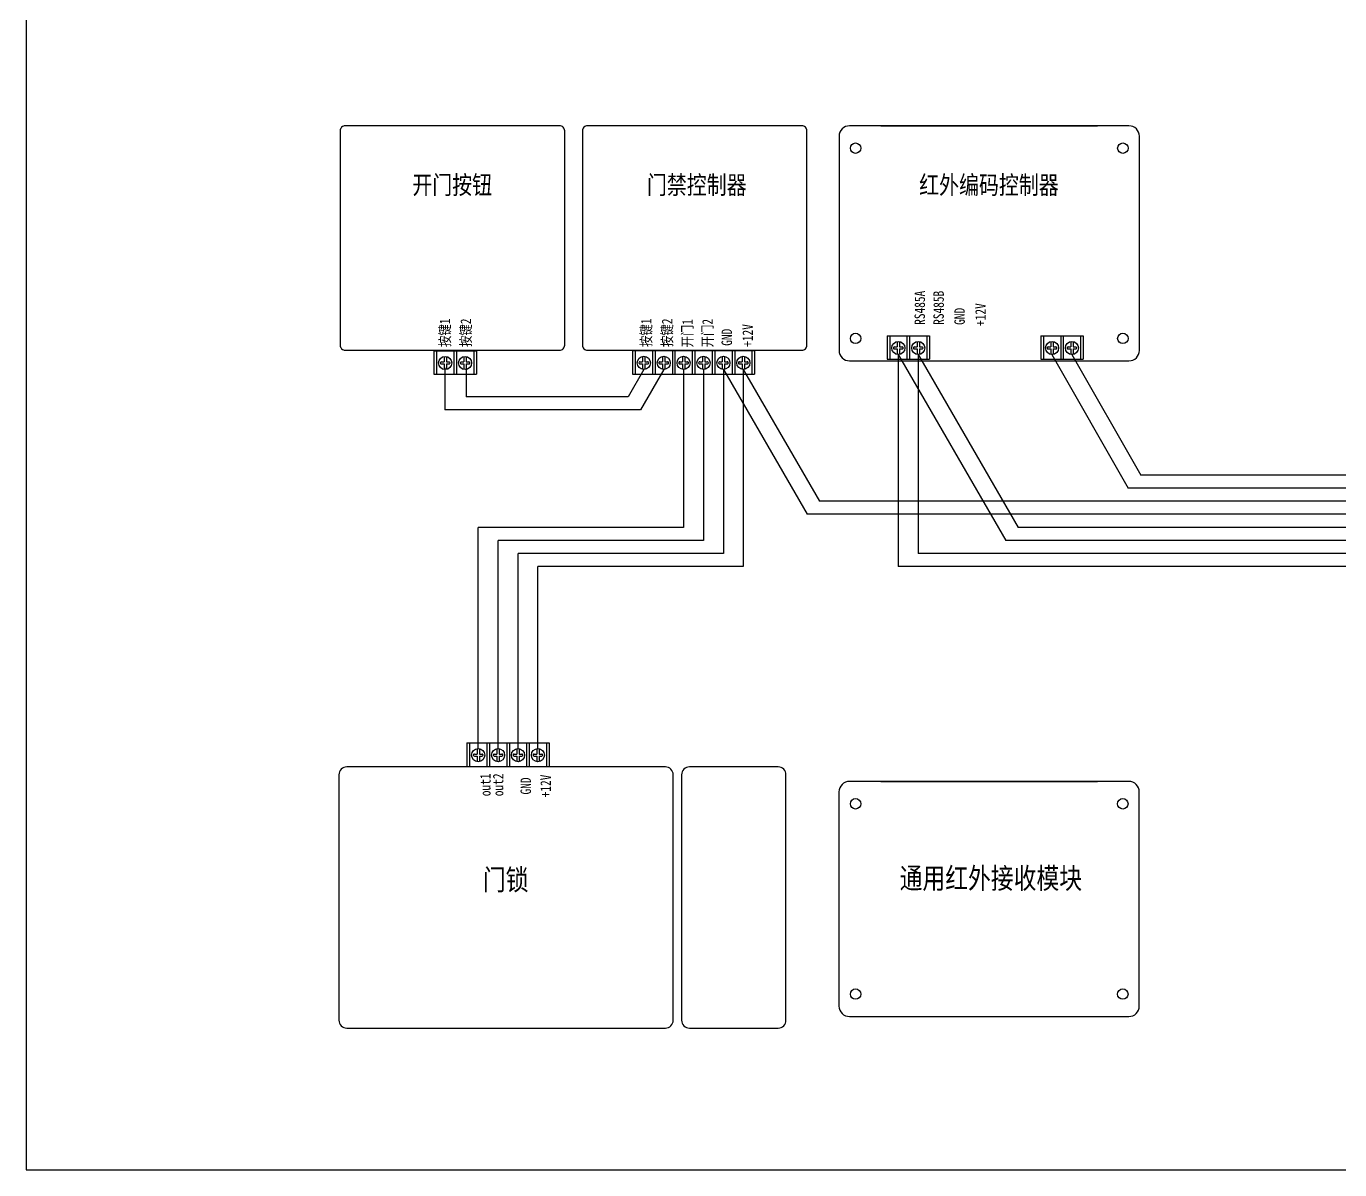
# Model space of a CAD drawing. Extents: x 1266371 to 2543862, y 307832 to 617203.
# Drawn here: x 1269957 to 1270460, y 308114 to 308552 of the extents above; entities that cross this region are included whole.
import ezdxf
from ezdxf.enums import TextEntityAlignment as Align

# ---------------------------------------------------------------- set-up
doc = ezdxf.new("R2010")
doc.units = 0
doc.header["$LTSCALE"] = 1000
doc.header["$MEASUREMENT"] = 0
doc.layers.get('0').update_dxf_attribs({"linetype": 'CONTINUOUS'})
doc.styles.add('-宋体', font='', dxfattribs={"width": 0.8})
doc.styles.get('-宋体').set_extended_font_data('SimSun')

msp = doc.modelspace()

# ---------------------------------------------------------------- linework, layer by layer
for p, q in [((1270284.18, 308513.84), (1270367.18, 308513.84)), ((1270286.57, 308433.45), (1270302.81, 308433.45)), ((1270286.57, 308433.45), (1270286.57, 308424.45)), ((1270287.57, 308433.45), (1270287.57, 308424.45)), ((1270290.42, 308431.24), (1270290.42, 308429.16)), ((1270291.32, 308431.24), (1270291.32, 308429.16)), ((1270294.19, 308433.45), (1270294.19, 308424.45)), ((1270295.19, 308433.45), (1270295.19, 308424.45)), ((1270298.04, 308431.24), (1270298.04, 308429.16)), ((1270298.94, 308431.24), (1270298.94, 308429.16)), ((1270301.81, 308433.45), (1270301.81, 308424.45)), ((1270302.81, 308433.45), (1270302.81, 308424.45)), ((1270345.42, 308433.45), (1270361.66, 308433.45)), ((1270345.42, 308433.45), (1270345.42, 308424.45)), ((1270346.42, 308433.45), (1270346.42, 308424.45)), ((1270349.27, 308431.24), (1270349.27, 308429.16)), ((1270350.17, 308431.24), (1270350.17, 308429.16)), ((1270353.04, 308433.45), (1270353.04, 308424.45)), ((1270354.04, 308433.45), (1270354.04, 308424.45)), ((1270356.89, 308431.24), (1270356.89, 308429.16)), ((1270357.79, 308431.24), (1270357.79, 308429.16)), ((1270360.66, 308433.45), (1270360.66, 308424.45)), ((1270361.66, 308433.45), (1270361.66, 308424.45)), ((1270113.06, 308427.69), (1270129.3, 308427.69)), ((1270113.06, 308427.69), (1270113.06, 308418.69)), ((1270114.06, 308427.69), (1270114.06, 308418.69)), ((1270116.92, 308425.48), (1270116.92, 308423.41)), ((1270117.82, 308425.49), (1270117.82, 308423.41)), ((1270120.68, 308427.69), (1270120.68, 308418.69)), ((1270121.68, 308427.69), (1270121.68, 308418.69)), ((1270124.54, 308425.48), (1270124.54, 308423.41)), ((1270125.44, 308425.49), (1270125.44, 308423.41)), ((1270128.3, 308427.69), (1270128.3, 308418.69)), ((1270129.3, 308427.69), (1270129.3, 308418.69)), ((1270189.12, 308427.74), (1270235.84, 308427.74)), ((1270189.12, 308427.74), (1270189.12, 308418.74)), ((1270189.12, 308427.74), (1270235.84, 308427.74)), ((1270189.12, 308427.74), (1270189.12, 308418.74)), ((1270190.12, 308427.74), (1270190.12, 308418.74)), ((1270190.12, 308427.74), (1270190.12, 308418.74)), ((1270192.97, 308425.53), (1270192.97, 308423.45)), ((1270192.97, 308425.53), (1270192.97, 308423.45)), ((1270193.87, 308425.53), (1270193.87, 308423.45)), ((1270193.87, 308425.53), (1270193.87, 308423.45)), ((1270196.74, 308427.74), (1270196.74, 308418.74)), ((1270196.74, 308427.74), (1270196.74, 308418.74)), ((1270197.74, 308427.74), (1270197.74, 308418.74)), ((1270197.74, 308427.74), (1270197.74, 308418.74)), ((1270200.59, 308425.53), (1270200.59, 308423.45)), ((1270200.59, 308425.53), (1270200.59, 308423.45)), ((1270201.49, 308425.53), (1270201.49, 308423.45)), ((1270201.49, 308425.53), (1270201.49, 308423.45)), ((1270204.36, 308427.74), (1270204.36, 308418.74)), ((1270204.36, 308427.74), (1270204.36, 308418.74)), ((1270205.36, 308427.74), (1270205.36, 308418.74)), ((1270205.36, 308427.74), (1270205.36, 308418.74)), ((1270208.21, 308425.53), (1270208.21, 308423.45)), ((1270208.21, 308425.53), (1270208.21, 308423.45)), ((1270209.11, 308425.53), (1270209.11, 308423.45)), ((1270209.11, 308425.53), (1270209.11, 308423.45)), ((1270211.98, 308427.74), (1270211.98, 308418.74)), ((1270211.98, 308427.74), (1270211.98, 308418.74)), ((1270212.98, 308427.74), (1270212.98, 308418.74)), ((1270212.98, 308427.74), (1270212.98, 308418.74)), ((1270215.83, 308425.53), (1270215.83, 308423.45)), ((1270215.83, 308425.53), (1270215.83, 308423.45)), ((1270216.73, 308425.53), (1270216.73, 308423.45)), ((1270216.73, 308425.53), (1270216.73, 308423.45)), ((1270219.6, 308427.74), (1270219.6, 308418.74)), ((1270219.6, 308427.74), (1270219.6, 308418.74)), ((1270220.6, 308427.74), (1270220.6, 308418.74)), ((1270220.6, 308427.74), (1270220.6, 308418.74)), ((1270223.45, 308425.53), (1270223.45, 308423.45)), ((1270223.45, 308425.53), (1270223.45, 308423.45)), ((1270224.35, 308425.53), (1270224.35, 308423.45)), ((1270224.35, 308425.53), (1270224.35, 308423.45)), ((1270227.22, 308427.74), (1270227.22, 308418.74)), ((1270227.22, 308427.74), (1270227.22, 308418.74)), ((1270228.22, 308427.74), (1270228.22, 308418.74)), ((1270228.22, 308427.74), (1270228.22, 308418.74)), ((1270231.07, 308425.53), (1270231.07, 308423.45)), ((1270231.07, 308425.53), (1270231.07, 308423.45)), ((1270231.97, 308425.53), (1270231.97, 308423.45)), ((1270231.97, 308425.53), (1270231.97, 308423.45)), ((1270234.84, 308427.74), (1270234.84, 308418.74)), ((1270234.84, 308427.74), (1270234.84, 308418.74)), ((1270235.84, 308427.74), (1270235.84, 308418.74)), ((1270235.84, 308427.74), (1270235.84, 308418.74)), ((1270289.4, 308429.16), (1270290.42, 308429.16)), ((1270289.4, 308428.39), (1270290.42, 308428.39)), ((1270290.42, 308428.39), (1270290.42, 308426.29)), ((1270291.32, 308429.16), (1270292.34, 308429.16)), ((1270291.32, 308428.39), (1270291.32, 308426.29)), ((1270291.32, 308428.39), (1270292.35, 308428.39)), ((1270297.02, 308429.16), (1270298.04, 308429.16)), ((1270297.02, 308428.39), (1270298.04, 308428.39)), ((1270298.04, 308428.39), (1270298.04, 308426.29)), ((1270298.94, 308429.16), (1270299.96, 308429.16)), ((1270298.94, 308428.39), (1270298.94, 308426.29)), ((1270298.94, 308428.39), (1270299.97, 308428.39)), ((1270348.25, 308428.39), (1270349.27, 308428.39)), ((1270348.26, 308429.16), (1270349.27, 308429.16)), ((1270349.27, 308428.39), (1270349.27, 308426.29)), ((1270350.17, 308429.16), (1270351.19, 308429.16)), ((1270350.17, 308428.39), (1270350.17, 308426.29)), ((1270350.17, 308428.39), (1270351.2, 308428.39)), ((1270355.87, 308428.39), (1270356.89, 308428.39)), ((1270355.88, 308429.16), (1270356.89, 308429.16)), ((1270356.89, 308428.39), (1270356.89, 308426.29)), ((1270357.79, 308429.16), (1270358.81, 308429.16)), ((1270357.79, 308428.39), (1270357.79, 308426.29)), ((1270357.79, 308428.39), (1270358.82, 308428.39)), ((1270115.9, 308423.41), (1270116.92, 308423.41)), ((1270115.9, 308422.63), (1270116.92, 308422.63)), ((1270116.92, 308422.63), (1270116.92, 308420.54)), ((1270117.82, 308423.41), (1270118.83, 308423.41)), ((1270117.82, 308422.63), (1270117.82, 308420.54)), ((1270117.82, 308422.63), (1270118.85, 308422.63)), ((1270123.52, 308423.41), (1270124.54, 308423.41)), ((1270123.52, 308422.63), (1270124.54, 308422.63)), ((1270124.54, 308422.63), (1270124.54, 308420.54)), ((1270125.44, 308423.41), (1270126.45, 308423.41)), ((1270125.44, 308422.63), (1270125.44, 308420.54)), ((1270125.44, 308422.63), (1270126.47, 308422.63)), ((1270191.95, 308423.45), (1270192.97, 308423.45)), ((1270191.95, 308423.45), (1270192.97, 308423.45)), ((1270191.95, 308422.68), (1270192.97, 308422.68)), ((1270191.95, 308422.68), (1270192.97, 308422.68)), ((1270192.97, 308422.68), (1270192.97, 308420.58)), ((1270192.97, 308422.68), (1270192.97, 308420.58)), ((1270193.87, 308423.45), (1270194.88, 308423.45)), ((1270193.87, 308423.45), (1270194.88, 308423.45)), ((1270193.87, 308422.68), (1270193.87, 308420.58)), ((1270193.87, 308422.68), (1270194.9, 308422.68)), ((1270193.87, 308422.68), (1270193.87, 308420.58)), ((1270193.87, 308422.68), (1270194.9, 308422.68)), ((1270199.57, 308423.45), (1270200.59, 308423.45)), ((1270199.57, 308423.45), (1270200.59, 308423.45)), ((1270199.57, 308422.68), (1270200.59, 308422.68)), ((1270199.57, 308422.68), (1270200.59, 308422.68)), ((1270200.59, 308422.68), (1270200.59, 308420.58)), ((1270200.59, 308422.68), (1270200.59, 308420.58)), ((1270201.49, 308423.45), (1270202.5, 308423.45)), ((1270201.49, 308423.45), (1270202.5, 308423.45)), ((1270201.49, 308422.68), (1270201.49, 308420.58)), ((1270201.49, 308422.68), (1270202.52, 308422.68)), ((1270201.49, 308422.68), (1270201.49, 308420.58)), ((1270201.49, 308422.68), (1270202.52, 308422.68)), ((1270207.19, 308423.45), (1270208.21, 308423.45)), ((1270207.19, 308423.45), (1270208.21, 308423.45)), ((1270207.19, 308422.68), (1270208.21, 308422.68)), ((1270207.19, 308422.68), (1270208.21, 308422.68)), ((1270208.21, 308422.68), (1270208.21, 308420.58)), ((1270208.21, 308422.68), (1270208.21, 308420.58)), ((1270209.11, 308423.45), (1270210.12, 308423.45)), ((1270209.11, 308423.45), (1270210.12, 308423.45)), ((1270209.11, 308422.68), (1270209.11, 308420.58)), ((1270209.11, 308422.68), (1270210.14, 308422.68)), ((1270209.11, 308422.68), (1270209.11, 308420.58)), ((1270209.11, 308422.68), (1270210.14, 308422.68)), ((1270214.81, 308423.45), (1270215.83, 308423.45)), ((1270214.81, 308423.45), (1270215.83, 308423.45)), ((1270214.81, 308422.68), (1270215.83, 308422.68)), ((1270214.81, 308422.68), (1270215.83, 308422.68)), ((1270215.83, 308422.68), (1270215.83, 308420.58)), ((1270215.83, 308422.68), (1270215.83, 308420.58)), ((1270216.73, 308423.45), (1270217.74, 308423.45)), ((1270216.73, 308423.45), (1270217.74, 308423.45)), ((1270216.73, 308422.68), (1270216.73, 308420.58)), ((1270216.73, 308422.68), (1270217.76, 308422.68)), ((1270216.73, 308422.68), (1270216.73, 308420.58)), ((1270216.73, 308422.68), (1270217.76, 308422.68)), ((1270222.43, 308423.45), (1270223.45, 308423.45)), ((1270222.43, 308423.45), (1270223.45, 308423.45)), ((1270222.43, 308422.68), (1270223.45, 308422.68)), ((1270222.43, 308422.68), (1270223.45, 308422.68)), ((1270223.45, 308422.68), (1270223.45, 308420.58)), ((1270223.45, 308422.68), (1270223.45, 308420.58)), ((1270224.35, 308423.45), (1270225.36, 308423.45)), ((1270224.35, 308423.45), (1270225.36, 308423.45)), ((1270224.35, 308422.68), (1270224.35, 308420.58)), ((1270224.35, 308422.68), (1270225.38, 308422.68)), ((1270224.35, 308422.68), (1270224.35, 308420.58)), ((1270224.35, 308422.68), (1270225.38, 308422.68)), ((1270230.05, 308423.45), (1270231.07, 308423.45)), ((1270230.05, 308423.45), (1270231.07, 308423.45)), ((1270230.05, 308422.68), (1270231.07, 308422.68)), ((1270230.05, 308422.68), (1270231.07, 308422.68)), ((1270231.07, 308422.68), (1270231.07, 308420.58)), ((1270231.07, 308422.68), (1270231.07, 308420.58)), ((1270231.97, 308423.45), (1270232.98, 308423.45)), ((1270231.97, 308423.45), (1270232.98, 308423.45)), ((1270231.97, 308422.68), (1270231.97, 308420.58)), ((1270231.97, 308422.68), (1270233, 308422.68)), ((1270231.97, 308422.68), (1270231.97, 308420.58)), ((1270231.97, 308422.68), (1270233, 308422.68)), ((1270284.18, 308423.84), (1270367.18, 308423.84)), ((1270286.57, 308424.45), (1270302.81, 308424.45)), ((1270345.42, 308424.45), (1270361.66, 308424.45)), ((1270113.06, 308418.69), (1270129.3, 308418.69)), ((1270189.12, 308418.74), (1270235.84, 308418.74)), ((1270189.12, 308418.74), (1270235.84, 308418.74)), ((1270125.7, 308277.54), (1270157.18, 308277.54)), ((1270125.7, 308277.54), (1270125.7, 308268.54)), ((1270126.7, 308277.54), (1270126.7, 308268.54)), ((1270129.56, 308275.33), (1270129.56, 308273.26)), ((1270130.45, 308275.33), (1270130.45, 308273.26)), ((1270133.32, 308277.54), (1270133.32, 308268.54)), ((1270134.32, 308277.54), (1270134.32, 308268.54)), ((1270137.18, 308275.33), (1270137.18, 308273.26)), ((1270138.07, 308275.33), (1270138.07, 308273.26)), ((1270140.94, 308277.54), (1270140.94, 308268.54)), ((1270141.94, 308277.54), (1270141.94, 308268.54)), ((1270144.8, 308275.33), (1270144.8, 308273.26)), ((1270145.69, 308275.33), (1270145.69, 308273.26)), ((1270148.56, 308277.54), (1270148.56, 308268.54)), ((1270149.56, 308277.54), (1270149.56, 308268.54)), ((1270152.42, 308275.33), (1270152.42, 308273.26)), ((1270153.31, 308275.33), (1270153.31, 308273.26)), ((1270156.18, 308277.54), (1270156.18, 308268.54)), ((1270157.18, 308277.54), (1270157.18, 308268.54)), ((1270128.54, 308273.26), (1270129.56, 308273.26)), ((1270128.54, 308272.48), (1270129.56, 308272.48)), ((1270129.56, 308272.48), (1270129.56, 308270.39)), ((1270130.45, 308273.26), (1270131.47, 308273.26)), ((1270130.45, 308272.48), (1270130.45, 308270.39)), ((1270130.45, 308272.48), (1270131.49, 308272.48)), ((1270136.16, 308273.26), (1270137.18, 308273.26)), ((1270136.16, 308272.48), (1270137.18, 308272.48)), ((1270137.18, 308272.48), (1270137.18, 308270.39)), ((1270138.07, 308273.26), (1270139.09, 308273.26)), ((1270138.07, 308272.48), (1270138.07, 308270.39)), ((1270138.07, 308272.48), (1270139.11, 308272.48)), ((1270143.78, 308273.26), (1270144.8, 308273.26)), ((1270143.78, 308272.48), (1270144.8, 308272.48)), ((1270144.8, 308272.48), (1270144.8, 308270.39)), ((1270145.69, 308273.26), (1270146.71, 308273.26)), ((1270145.69, 308272.48), (1270145.69, 308270.39)), ((1270145.69, 308272.48), (1270146.73, 308272.48)), ((1270151.4, 308273.26), (1270152.42, 308273.26)), ((1270151.4, 308272.48), (1270152.42, 308272.48)), ((1270152.42, 308272.48), (1270152.42, 308270.39)), ((1270153.31, 308273.26), (1270154.33, 308273.26)), ((1270153.31, 308272.48), (1270153.31, 308270.39)), ((1270153.31, 308272.48), (1270154.35, 308272.48)), ((1270125.7, 308268.54), (1270157.18, 308268.54)), ((1270284.15, 308262.78), (1270367.15, 308262.78)), ((1270284.15, 308172.79), (1270367.15, 308172.79))]:
    msp.add_line(p, q)
at = {"color": 1}
for p, q in [((1270290.86, 308426.26), (1270332.04, 308355.07)), ((1270290.86, 308426.26), (1270290.86, 308345.07)), ((1270298.49, 308426.26), (1270298.49, 308350.07)), ((1270298.5, 308426.27), (1270336.8, 308360.07)), ((1270349.6, 308426.26), (1270378.9, 308375.07)), ((1270357.33, 308426.26), (1270383.76, 308380.07)), ((1270117.21, 308421.12), (1270117.21, 308405.06)), ((1270125.36, 308421.12), (1270125.36, 308410.06)), ((1270193.43, 308420.54), (1270187.43, 308410.05)), ((1270201.05, 308420.54), (1270192.19, 308405.06)), ((1270208.66, 308420.54), (1270208.66, 308360.07)), ((1270216.29, 308420.54), (1270216.29, 308355.07)), ((1270223.91, 308420.55), (1270256, 308365.07)), ((1270223.91, 308420.55), (1270223.91, 308350.07)), ((1270231.51, 308420.54), (1270260.71, 308370.07)), ((1270231.51, 308420.54), (1270231.51, 308345.07)), ((1270187.43, 308410.05), (1270125.36, 308410.06)), ((1270192.19, 308405.06), (1270117.21, 308405.06)), ((1271315.83, 308380.07), (1270383.76, 308380.07)), ((1271306.41, 308375.07), (1270378.9, 308375.07)), ((1271296.76, 308370.07), (1270260.71, 308370.07)), ((1271287.34, 308365.07), (1270256, 308365.07)), ((1270130.01, 308275.37), (1270130.01, 308360.07)), ((1270208.66, 308360.07), (1270130.01, 308360.07)), ((1270572.5, 308360.07), (1270336.8, 308360.07)), ((1270137.66, 308275.37), (1270137.66, 308355.07)), ((1270216.29, 308355.07), (1270137.66, 308355.07)), ((1270561.98, 308355.07), (1270332.04, 308355.07)), ((1270145.27, 308275.37), (1270145.27, 308350.07)), ((1270223.91, 308350.07), (1270145.27, 308350.07)), ((1270649.64, 308350.07), (1270298.49, 308350.07)), ((1270152.88, 308275.37), (1270152.88, 308345.07)), ((1270231.51, 308345.07), (1270152.88, 308345.07)), ((1270641.61, 308345.07), (1270290.86, 308345.07))]:
    msp.add_line(p, q, dxfattribs=at)
msp.add_lwpolyline([(1269956.97, 308114.1), (1271456.97, 308114.1), (1271456.97, 309034.1), (1269956.97, 309034.1)], close=True)
for points in [[(1270079.14, 308427.88), (1270161.14, 308427.88, 0.414214), (1270163.14, 308429.88), (1270163.14, 308511.88, 0.414214), (1270161.14, 308513.88), (1270079.14, 308513.88, 0.414214), (1270077.14, 308511.88), (1270077.14, 308429.88, 0.414214)], [(1270171.89, 308427.88), (1270253.89, 308427.88, 0.414214), (1270255.89, 308429.88), (1270255.89, 308511.88, 0.414214), (1270253.89, 308513.88), (1270171.89, 308513.88, 0.414214), (1270169.89, 308511.88), (1270169.89, 308429.88, 0.414214)], [(1270272.18, 308423.83), (1270379.18, 308423.83, 0.414214), (1270383.18, 308427.83), (1270383.18, 308509.83, 0.414214), (1270379.18, 308513.83), (1270272.18, 308513.83, 0.414214), (1270268.18, 308509.83), (1270268.18, 308427.83, 0.414214)], [(1270079.69, 308168.32), (1270201.69, 308168.32, 0.414214), (1270204.69, 308171.32), (1270204.69, 308265.32, 0.414214), (1270201.69, 308268.32), (1270079.69, 308268.32, 0.414214), (1270076.69, 308265.32), (1270076.69, 308171.32, 0.414214)], [(1270210.86, 308168.32), (1270244.86, 308168.32, 0.414214), (1270247.86, 308171.32), (1270247.86, 308265.32, 0.414214), (1270244.86, 308268.32), (1270210.86, 308268.32, 0.414214), (1270207.86, 308265.32), (1270207.86, 308171.32, 0.414214)], [(1270272.15, 308172.78), (1270379.15, 308172.78, 0.414214), (1270383.15, 308176.78), (1270383.15, 308258.78, 0.414214), (1270379.15, 308262.78), (1270272.15, 308262.78, 0.414214), (1270268.15, 308258.78), (1270268.15, 308176.78, 0.414214)]]:
    msp.add_lwpolyline(points, format="xyb", close=True)
for centre, radius in [((1270274.52, 308505.27), 2), ((1270376.85, 308505.27), 2), ((1270274.52, 308432.42), 2), ((1270290.88, 308428.76), 2.51), ((1270298.5, 308428.76), 2.51), ((1270349.73, 308428.76), 2.51), ((1270357.35, 308428.76), 2.51), ((1270376.85, 308432.42), 2), ((1270117.37, 308423.01), 2.51), ((1270124.99, 308423.01), 2.51), ((1270193.42, 308423.05), 2.51), ((1270193.42, 308423.05), 2.51), ((1270201.04, 308423.05), 2.51), ((1270201.04, 308423.05), 2.51), ((1270208.66, 308423.05), 2.51), ((1270208.66, 308423.05), 2.51), ((1270216.28, 308423.05), 2.51), ((1270216.28, 308423.05), 2.51), ((1270223.9, 308423.05), 2.51), ((1270223.9, 308423.05), 2.51), ((1270231.52, 308423.05), 2.51), ((1270231.52, 308423.05), 2.51), ((1270130.01, 308272.86), 2.51), ((1270137.63, 308272.86), 2.51), ((1270145.25, 308272.86), 2.51), ((1270152.87, 308272.86), 2.51), ((1270274.5, 308254.22), 2), ((1270376.82, 308254.22), 2), ((1270274.5, 308181.37), 2), ((1270376.82, 308181.37), 2)]:
    msp.add_circle(centre, radius)
for centre, start, end in [((1270289.39, 308428.78), 88.0266, 271.7737), ((1270292.35, 308428.78), 268.2263, 91.9734), ((1270297.01, 308428.78), 88.0266, 271.7737), ((1270299.97, 308428.78), 268.2263, 91.9734), ((1270348.24, 308428.78), 88.0266, 271.7737), ((1270351.2, 308428.78), 268.2263, 91.9734), ((1270355.86, 308428.78), 88.0266, 271.7737), ((1270358.82, 308428.78), 268.2263, 91.9734), ((1270115.89, 308423.02), 88.0266, 271.7737), ((1270118.85, 308423.02), 268.2263, 91.9734), ((1270123.51, 308423.02), 88.0266, 271.7737), ((1270126.47, 308423.02), 268.2263, 91.9734), ((1270191.94, 308423.06), 88.0266, 271.7737), ((1270191.94, 308423.06), 88.0266, 271.7737), ((1270194.9, 308423.06), 268.2263, 91.9734), ((1270194.9, 308423.06), 268.2263, 91.9734), ((1270199.56, 308423.06), 88.0266, 271.7737), ((1270199.56, 308423.06), 88.0266, 271.7737), ((1270202.52, 308423.06), 268.2263, 91.9734), ((1270202.52, 308423.06), 268.2263, 91.9734), ((1270207.18, 308423.06), 88.0266, 271.7737), ((1270207.18, 308423.06), 88.0266, 271.7737), ((1270210.14, 308423.06), 268.2263, 91.9734), ((1270210.14, 308423.06), 268.2263, 91.9734), ((1270214.8, 308423.06), 88.0266, 271.7737), ((1270214.8, 308423.06), 88.0266, 271.7737), ((1270217.76, 308423.06), 268.2263, 91.9734), ((1270217.76, 308423.06), 268.2263, 91.9734), ((1270222.42, 308423.06), 88.0266, 271.7737), ((1270222.42, 308423.06), 88.0266, 271.7737), ((1270225.38, 308423.06), 268.2263, 91.9734), ((1270225.38, 308423.06), 268.2263, 91.9734), ((1270230.04, 308423.06), 88.0266, 271.7737), ((1270230.04, 308423.06), 88.0266, 271.7737), ((1270233, 308423.06), 268.2263, 91.9734), ((1270233, 308423.06), 268.2263, 91.9734), ((1270128.52, 308272.87), 88.0266, 271.7737), ((1270131.48, 308272.87), 268.2263, 91.9734), ((1270136.14, 308272.87), 88.0266, 271.7737), ((1270139.1, 308272.87), 268.2263, 91.9734), ((1270143.76, 308272.87), 88.0266, 271.7737), ((1270146.72, 308272.87), 268.2263, 91.9734), ((1270151.38, 308272.87), 88.0266, 271.7737), ((1270154.34, 308272.87), 268.2263, 91.9734)]:
    msp.add_arc(centre, 0.388, start, end)

# ---------------------------------------------------------------- texts
at = {"style": '-宋体', "width": 0.8}
for s, height, p in [('开门按钮', 7, (1270120.06, 308491.34)), ('门禁控制器', 7, (1270213.69, 308491.34)), ('红外编码控制器', 7, (1270325.56, 308491.34)), ('门锁', 8, (1270140.53, 308225.34)), ('通用红外接收模块', 8, (1270326.3, 308225.85))]:
    msp.add_text(s, height=height, dxfattribs=at).set_placement(p, align=Align.MIDDLE)
for s, p in [('RS485A', (1270299.08, 308444.14)), ('RS485B', (1270306.3, 308444.14)), ('+12V', (1270322.33, 308441.54)), ('GND', (1270314.33, 308440.86)), ('按键1', (1270117.17, 308434.58)), ('按键2', (1270125.17, 308434.59)), ('按键1', (1270194.24, 308434.58)), ('按键2', (1270202.24, 308434.59)), ('开门1', (1270210.03, 308434.39)), ('开门2', (1270217.73, 308434.43)), ('GND', (1270225.18, 308432.86)), ('+12V', (1270233.18, 308433.54)), ('out1', (1270132.77, 308261.49)), ('out2', (1270137.67, 308261.49)), ('+12V', (1270155.83, 308261.04)), ('GND', (1270148.21, 308261.04))]:
    msp.add_text(s, height=4, rotation=90, dxfattribs=at).set_placement(p, align=Align.MIDDLE)

doc.saveas('drawing.dxf')
